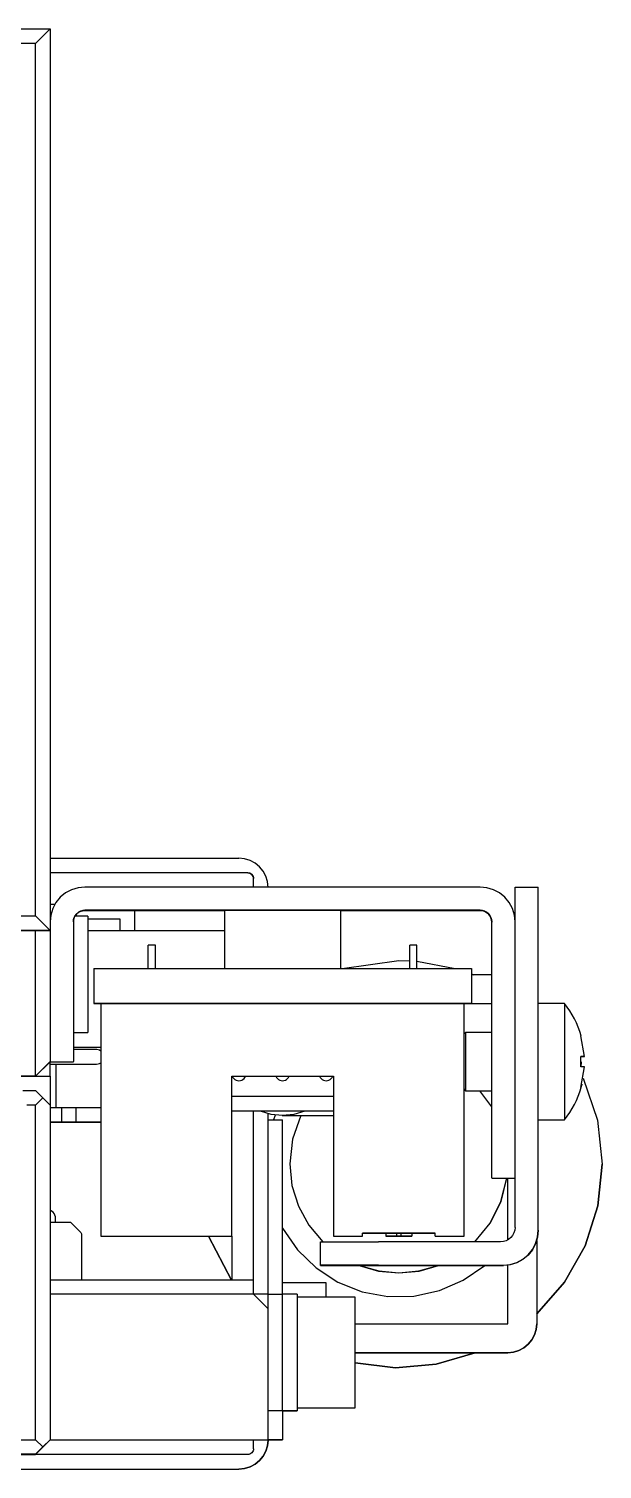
# Model space of a CAD drawing. Extents: x 0 to 698, y -8 to 617.
# Drawn here: x 677.87 to 697.6, y 285.35 to 334.87 of the extents above; entities that cross this region are included whole.
import ezdxf

# ---------------------------------------------------------------- set-up
doc = ezdxf.new("R2010")
doc.units = 0
doc.header["$LTSCALE"] = 0.5
doc.layers.add('MSM_CONTINUOUS', color=7, linetype='CONTINUOUS')

msp = doc.modelspace()

# ---------------------------------------------------------------- linework, layer by layer
at = {"layer": 'MSM_CONTINUOUS'}
for p, q in [((638.599, 334.873), (678.599, 334.873)), ((678.099, 334.373), (678.599, 334.873)), ((678.599, 334.873), (678.599, 303.873)), ((678.099, 334.373), (639.099, 334.373)), ((678.099, 304.373), (678.099, 334.373)), ((678.599, 306.357), (685.099, 306.357)), ((685.294, 306.338), (685.099, 306.357)), ((685.481, 306.281), (685.294, 306.338)), ((685.654, 306.189), (685.481, 306.281)), ((685.806, 306.065), (685.654, 306.189)), ((685.93, 305.913), (685.806, 306.065)), ((685.399, 305.857), (678.599, 305.857)), ((685.399, 305.854), (678.599, 305.854)), ((685.399, 305.857), (685.438, 305.854)), ((685.438, 305.85), (685.399, 305.854)), ((685.438, 305.854), (685.475, 305.842)), ((685.475, 305.839), (685.438, 305.85)), ((685.475, 305.842), (685.51, 305.824)), ((685.51, 305.82), (685.475, 305.839)), ((685.51, 305.824), (685.54, 305.799)), ((685.54, 305.795), (685.51, 305.82)), ((685.54, 305.799), (685.565, 305.769)), ((685.565, 305.765), (685.54, 305.795)), ((685.565, 305.769), (685.583, 305.734)), ((685.583, 305.73), (685.565, 305.765)), ((685.583, 305.734), (685.595, 305.697)), ((685.595, 305.693), (685.583, 305.73)), ((685.595, 305.697), (685.599, 305.657)), ((685.599, 305.654), (685.595, 305.693)), ((685.599, 305.368), (685.599, 305.657)), ((686.023, 305.74), (685.93, 305.913)), ((686.079, 305.553), (686.023, 305.74)), ((686.099, 305.357), (686.079, 305.553)), ((679.132, 305.166), (678.95, 305.017)), ((679.339, 305.277), (679.132, 305.166)), ((679.565, 305.345), (679.339, 305.277)), ((679.799, 305.368), (679.565, 305.345)), ((693.399, 305.368), (679.799, 305.368)), ((693.633, 305.345), (693.399, 305.368)), ((693.858, 305.277), (693.633, 305.345)), ((694.065, 305.166), (693.858, 305.277)), ((694.247, 305.017), (694.065, 305.166)), ((694.599, 293.668), (694.599, 305.368)), ((694.599, 305.368), (695.399, 305.368)), ((695.399, 293.568), (695.399, 305.368)), ((678.599, 304.78), (678.766, 304.78)), ((678.69, 304.627), (678.622, 304.402)), ((678.801, 304.835), (678.69, 304.627)), ((678.95, 305.017), (678.801, 304.835)), ((679.636, 304.532), (679.716, 304.558)), ((679.637, 304.53), (679.716, 304.555)), ((679.716, 304.555), (679.637, 304.53)), ((679.717, 304.552), (679.639, 304.527)), ((679.646, 304.538), (679.721, 304.56)), ((679.721, 304.56), (679.646, 304.537)), ((679.716, 304.558), (679.799, 304.567)), ((679.716, 304.555), (679.799, 304.564)), ((679.799, 304.564), (679.716, 304.555)), ((679.799, 304.56), (679.717, 304.552)), ((679.721, 304.56), (679.799, 304.568)), ((679.799, 304.567), (679.721, 304.56)), ((693.399, 304.568), (679.799, 304.568)), ((680.599, 304.567), (679.799, 304.567)), ((679.799, 304.567), (680.599, 304.567)), ((679.799, 304.564), (680.599, 304.564)), ((680.599, 304.564), (679.799, 304.564)), ((679.799, 304.56), (684.599, 304.56)), ((680.599, 304.567), (680.599, 304.567)), ((680.599, 304.564), (680.599, 304.564)), ((681.499, 304.56), (681.499, 303.857)), ((684.599, 304.566), (684.599, 302.568)), ((684.637, 304.566), (684.599, 304.566)), ((684.751, 304.566), (684.637, 304.566)), ((684.936, 304.566), (684.751, 304.566)), ((685.184, 304.566), (684.936, 304.566)), ((685.488, 304.566), (685.184, 304.566)), ((685.833, 304.566), (685.488, 304.566)), ((686.209, 304.566), (685.833, 304.566)), ((686.599, 304.566), (686.209, 304.566)), ((686.989, 304.566), (686.599, 304.566)), ((687.364, 304.566), (686.989, 304.566)), ((687.71, 304.566), (687.364, 304.566)), ((688.013, 304.566), (687.71, 304.566)), ((688.262, 304.566), (688.013, 304.566)), ((688.446, 304.566), (688.262, 304.566)), ((688.56, 304.566), (688.446, 304.566)), ((688.599, 304.566), (688.56, 304.566)), ((688.599, 302.568), (688.599, 304.566)), ((688.599, 304.56), (693.399, 304.56)), ((692.599, 304.567), (692.599, 304.567)), ((692.599, 304.567), (693.399, 304.567)), ((693.399, 304.567), (692.599, 304.567)), ((692.599, 304.564), (692.599, 304.564)), ((692.599, 304.564), (693.399, 304.564)), ((693.399, 304.564), (692.599, 304.564)), ((693.399, 304.568), (693.477, 304.56)), ((693.477, 304.56), (693.399, 304.567)), ((693.399, 304.567), (693.477, 304.559)), ((693.399, 304.564), (693.477, 304.556)), ((693.477, 304.556), (693.399, 304.564)), ((693.477, 304.552), (693.399, 304.56)), ((693.477, 304.56), (693.552, 304.538)), ((693.552, 304.537), (693.477, 304.56)), ((693.477, 304.559), (693.552, 304.536)), ((693.477, 304.556), (693.552, 304.533)), ((693.552, 304.534), (693.477, 304.556)), ((693.552, 304.529), (693.477, 304.552)), ((694.396, 304.835), (694.247, 305.017)), ((694.507, 304.627), (694.396, 304.835)), ((694.576, 304.402), (694.507, 304.627)), ((639.099, 304.373), (678.099, 304.373)), ((678.099, 304.373), (678.599, 303.873)), ((678.622, 304.402), (678.599, 304.168)), ((678.599, 304.28), (678.604, 304.28)), ((678.599, 304.279), (678.604, 304.279)), ((679.399, 304.168), (679.406, 304.246)), ((679.406, 304.245), (679.399, 304.167)), ((679.399, 304.168), (679.399, 299.368)), ((679.406, 304.246), (679.429, 304.321)), ((679.429, 304.32), (679.406, 304.245)), ((679.429, 304.321), (679.466, 304.39)), ((679.466, 304.389), (679.429, 304.32)), ((679.452, 304.367), (679.502, 304.434)), ((679.899, 304.367), (679.452, 304.367)), ((679.899, 304.364), (679.452, 304.364)), ((679.503, 304.434), (679.454, 304.367)), ((679.454, 304.367), (679.504, 304.433)), ((679.506, 304.432), (679.456, 304.367)), ((679.466, 304.39), (679.516, 304.451)), ((679.516, 304.45), (679.466, 304.389)), ((679.497, 304.367), (679.497, 304.423)), ((679.502, 304.434), (679.564, 304.49)), ((679.565, 304.489), (679.503, 304.434)), ((679.504, 304.433), (679.566, 304.488)), ((679.568, 304.486), (679.506, 304.432)), ((679.516, 304.451), (679.576, 304.501)), ((679.576, 304.5), (679.516, 304.45)), ((679.564, 304.49), (679.636, 304.532)), ((679.637, 304.53), (679.565, 304.489)), ((679.566, 304.488), (679.637, 304.53)), ((679.639, 304.527), (679.568, 304.486)), ((679.576, 304.501), (679.646, 304.538)), ((679.646, 304.537), (679.576, 304.5)), ((679.899, 304.367), (679.899, 300.367)), ((679.899, 304.279), (680.999, 304.279)), ((679.899, 304.279), (680.999, 304.279)), ((680.999, 304.279), (680.999, 303.857)), ((693.552, 304.538), (693.621, 304.501)), ((693.621, 304.5), (693.552, 304.537)), ((693.552, 304.536), (693.621, 304.499)), ((693.621, 304.497), (693.552, 304.534)), ((693.552, 304.533), (693.621, 304.496)), ((693.621, 304.493), (693.552, 304.529)), ((693.621, 304.501), (693.682, 304.451)), ((693.682, 304.45), (693.621, 304.5)), ((693.621, 304.499), (693.682, 304.449)), ((693.682, 304.447), (693.621, 304.497)), ((693.621, 304.496), (693.682, 304.446)), ((693.682, 304.443), (693.621, 304.493)), ((693.682, 304.451), (693.731, 304.39)), ((693.731, 304.389), (693.682, 304.45)), ((693.682, 304.449), (693.731, 304.389)), ((693.731, 304.386), (693.682, 304.447)), ((693.682, 304.446), (693.731, 304.386)), ((693.731, 304.382), (693.682, 304.443)), ((693.731, 304.39), (693.768, 304.321)), ((693.768, 304.32), (693.731, 304.389)), ((693.731, 304.389), (693.768, 304.32)), ((693.731, 304.386), (693.768, 304.317)), ((693.768, 304.317), (693.731, 304.386)), ((693.768, 304.313), (693.731, 304.382)), ((693.768, 304.321), (693.791, 304.246)), ((693.791, 304.245), (693.768, 304.32)), ((693.768, 304.32), (693.791, 304.245)), ((693.768, 304.317), (693.791, 304.242)), ((693.791, 304.242), (693.768, 304.317)), ((693.791, 304.238), (693.768, 304.313)), ((693.791, 304.246), (693.799, 304.168)), ((693.799, 304.167), (693.791, 304.245)), ((693.791, 304.245), (693.799, 304.167)), ((693.791, 304.242), (693.799, 304.164)), ((693.799, 304.164), (693.791, 304.242)), ((693.799, 304.16), (693.791, 304.238)), ((693.799, 295.368), (693.799, 304.168)), ((694.599, 304.168), (694.576, 304.402)), ((678.599, 303.873), (638.599, 303.873)), ((638.599, 303.868), (678.599, 303.868)), ((678.099, 298.868), (678.099, 303.868)), ((678.599, 303.873), (678.599, 303.868)), ((678.599, 303.868), (678.599, 299.368)), ((684.599, 303.857), (679.899, 303.857)), ((682.224, 303.368), (681.974, 303.368)), ((681.974, 302.568), (681.974, 303.368)), ((682.224, 302.568), (682.224, 303.368)), ((690.974, 302.568), (690.974, 303.368)), ((691.224, 303.368), (690.974, 303.368)), ((691.224, 302.568), (691.224, 303.368)), ((680.099, 302.568), (693.099, 302.568)), ((680.099, 302.568), (680.099, 301.368)), ((688.648, 302.566), (690.599, 302.843)), ((690.599, 302.843), (690.974, 302.833)), ((691.224, 302.815), (692.541, 302.568)), ((693.099, 302.568), (693.099, 301.368)), ((693.099, 302.381), (693.167, 302.355)), ((693.799, 302.355), (693.099, 302.355)), ((680.099, 301.368), (693.099, 301.368)), ((680.099, 301.36), (680.099, 301.368)), ((680.349, 301.36), (680.099, 301.36)), ((692.849, 301.368), (680.349, 301.368)), ((680.349, 301.368), (680.349, 293.368)), ((692.849, 293.368), (692.849, 301.368)), ((693.099, 301.36), (692.849, 301.36)), ((693.799, 301.355), (692.849, 301.355)), ((693.799, 301.355), (692.849, 301.355)), ((693.099, 301.368), (693.099, 301.36)), ((696.297, 301.366), (695.399, 301.366)), ((696.297, 301.366), (696.297, 297.366)), ((679.399, 300.367), (679.899, 300.367)), ((679.399, 300.364), (679.899, 300.364)), ((679.899, 300.367), (679.899, 300.364)), ((692.899, 300.366), (692.849, 300.316)), ((693.799, 300.366), (692.899, 300.366)), ((692.899, 300.366), (692.899, 298.366)), ((696.868, 300.252), (696.873, 300.255)), ((696.873, 300.255), (696.868, 300.252)), ((696.989, 299.546), (696.868, 300.252)), ((696.873, 300.251), (696.868, 300.248)), ((696.868, 300.248), (696.873, 300.251)), ((679.399, 299.857), (680.349, 299.857)), ((679.699, 299.779), (679.399, 299.779)), ((680.202, 299.779), (679.699, 299.779)), ((680.252, 299.774), (680.199, 299.779)), ((680.303, 299.757), (680.252, 299.774)), ((680.349, 299.729), (680.303, 299.757)), ((678.099, 298.868), (678.599, 299.368)), ((678.599, 299.363), (678.099, 298.863)), ((678.599, 299.363), (678.099, 298.863)), ((678.599, 299.368), (678.599, 299.368)), ((678.599, 299.368), (678.599, 299.363)), ((678.599, 299.368), (678.599, 299.363)), ((678.599, 298.863), (678.599, 299.363)), ((678.599, 299.36), (679.399, 299.36)), ((678.599, 299.279), (679.699, 299.279)), ((678.799, 299.279), (678.799, 297.78)), ((679.399, 299.36), (679.399, 299.368)), ((679.699, 299.279), (680.197, 299.279)), ((680.199, 299.279), (680.252, 299.285)), ((680.252, 299.285), (680.303, 299.302)), ((680.303, 299.302), (680.349, 299.329)), ((696.868, 299.546), (696.989, 299.546)), ((696.989, 299.546), (696.868, 299.546)), ((696.868, 299.186), (696.868, 299.546)), ((696.989, 299.546), (696.868, 299.546)), ((696.989, 299.546), (696.868, 299.546)), ((696.989, 299.542), (696.868, 299.542)), ((696.868, 299.542), (696.989, 299.542)), ((696.989, 299.542), (696.868, 299.542)), ((696.989, 299.542), (696.868, 299.542)), ((696.868, 299.182), (696.873, 299.364)), ((696.873, 299.364), (696.868, 299.182)), ((696.868, 298.48), (696.989, 299.186)), ((696.989, 299.186), (696.868, 299.186)), ((696.868, 298.476), (696.989, 299.182)), ((678.099, 298.863), (676.353, 298.863)), ((676.354, 298.861), (678.599, 298.861)), ((678.099, 298.868), (677.66, 298.868)), ((677.66, 298.863), (678.099, 298.863)), ((678.099, 298.863), (678.099, 298.868)), ((678.099, 298.863), (678.599, 298.863)), ((678.599, 298.861), (678.599, 298.863)), ((678.599, 298.861), (678.599, 286.368)), ((684.849, 298.868), (688.349, 298.868)), ((684.849, 293.368), (684.849, 298.868)), ((684.849, 298.867), (688.349, 298.867)), ((684.849, 298.866), (688.349, 298.866)), ((684.849, 298.865), (688.349, 298.865)), ((684.849, 298.863), (688.349, 298.863)), ((684.849, 298.863), (688.349, 298.863)), ((684.869, 298.863), (684.892, 298.82)), ((684.892, 298.82), (684.923, 298.783)), ((684.923, 298.783), (684.961, 298.752)), ((684.961, 298.752), (685.004, 298.729)), ((685.004, 298.729), (685.05, 298.715)), ((685.05, 298.715), (685.099, 298.71)), ((685.099, 298.71), (685.147, 298.715)), ((685.147, 298.715), (685.194, 298.729)), ((685.194, 298.729), (685.237, 298.752)), ((685.237, 298.752), (685.274, 298.783)), ((685.274, 298.783), (685.305, 298.82)), ((685.305, 298.82), (685.329, 298.863)), ((686.369, 298.863), (686.392, 298.82)), ((686.392, 298.82), (686.423, 298.783)), ((686.423, 298.783), (686.461, 298.752)), ((686.461, 298.752), (686.504, 298.729)), ((686.504, 298.729), (686.55, 298.715)), ((686.55, 298.715), (686.599, 298.71)), ((686.599, 298.71), (686.647, 298.715)), ((686.647, 298.715), (686.694, 298.729)), ((686.694, 298.729), (686.737, 298.752)), ((686.737, 298.752), (686.774, 298.783)), ((686.774, 298.783), (686.805, 298.82)), ((686.805, 298.82), (686.829, 298.863)), ((687.869, 298.863), (687.892, 298.82)), ((687.892, 298.82), (687.923, 298.783)), ((687.923, 298.783), (687.961, 298.752)), ((687.961, 298.752), (688.004, 298.729)), ((688.004, 298.729), (688.05, 298.715)), ((688.05, 298.715), (688.099, 298.71)), ((688.099, 298.71), (688.147, 298.715)), ((688.147, 298.715), (688.194, 298.729)), ((688.194, 298.729), (688.237, 298.752)), ((688.237, 298.752), (688.274, 298.783)), ((688.274, 298.783), (688.305, 298.82)), ((688.305, 298.82), (688.329, 298.863)), ((688.349, 298.868), (688.349, 293.368)), ((696.944, 298.8), (697.433, 297.357)), ((677.66, 298.368), (678.099, 298.368)), ((678.099, 298.368), (678.349, 298.118)), ((678.349, 298.118), (678.099, 297.868)), ((678.599, 297.868), (678.349, 298.118)), ((688.349, 298.161), (684.849, 298.161)), ((692.849, 298.416), (692.899, 298.366)), ((692.849, 298.412), (692.899, 298.362)), ((692.899, 298.366), (693.799, 298.366)), ((692.899, 298.366), (692.899, 298.362)), ((692.899, 298.362), (693.799, 298.362)), ((693.799, 297.812), (693.389, 298.362)), ((696.897, 298.585), (696.868, 298.48)), ((696.897, 298.581), (696.868, 298.476)), ((696.873, 298.477), (696.868, 298.48)), ((696.873, 298.473), (696.872, 298.474)), ((678.099, 297.868), (677.799, 297.868)), ((678.099, 286.368), (678.099, 297.868)), ((678.999, 297.78), (678.599, 297.78)), ((678.999, 297.28), (678.999, 297.78)), ((679.497, 297.779), (678.999, 297.78)), ((679.497, 297.279), (679.497, 297.779)), ((680.349, 297.779), (679.497, 297.779)), ((688.349, 297.661), (684.849, 297.661)), ((688.349, 297.66), (684.849, 297.66)), ((688.349, 297.66), (684.849, 297.66)), ((685.599, 291.368), (685.599, 297.66)), ((686.21, 297.547), (685.836, 297.66)), ((686.21, 297.547), (685.836, 297.66)), ((686.21, 297.547), (685.837, 297.66)), ((687.361, 297.66), (686.987, 297.547)), ((687.361, 297.66), (686.987, 297.547)), ((678.599, 297.28), (678.999, 297.28)), ((678.599, 297.279), (680.349, 297.279)), ((680.349, 297.279), (678.599, 297.279)), ((680.349, 297.279), (678.599, 297.279)), ((678.999, 297.28), (679.497, 297.279)), ((679.497, 297.279), (680.349, 297.279)), ((686.099, 286.368), (686.099, 297.572)), ((686.099, 297.367), (686.599, 297.367)), ((686.599, 297.509), (686.21, 297.547)), ((686.599, 297.509), (686.21, 297.547)), ((686.599, 297.509), (686.21, 297.547)), ((686.348, 297.524), (686.289, 297.367)), ((686.581, 297.509), (686.59, 297.509)), ((686.59, 297.509), (687.67, 297.508)), ((686.987, 297.547), (686.599, 297.509)), ((686.987, 297.547), (686.599, 297.509)), ((686.599, 287.368), (686.599, 297.367)), ((687.232, 297.509), (686.946, 296.705)), ((687.67, 297.508), (688.349, 297.508)), ((695.399, 297.366), (696.297, 297.366)), ((695.399, 297.362), (696.297, 297.362)), ((696.297, 297.366), (696.297, 297.362)), ((697.433, 297.357), (697.599, 295.843)), ((686.946, 296.705), (686.849, 295.857)), ((686.849, 295.857), (686.849, 295.852)), ((686.849, 295.857), (686.923, 295.112)), ((686.849, 295.852), (686.923, 295.109)), ((697.599, 295.843), (697.45, 294.41)), ((697.45, 294.409), (697.599, 295.842)), ((697.599, 295.841), (697.45, 294.408)), ((697.599, 295.84), (697.45, 294.407)), ((697.599, 295.842), (697.599, 295.843)), ((693.799, 295.368), (693.799, 295.36)), ((693.799, 295.36), (694.599, 295.36)), ((694.115, 294.553), (694.316, 295.36)), ((694.117, 294.554), (694.316, 295.36)), ((694.349, 293.235), (694.349, 295.36)), ((686.923, 295.112), (687.144, 294.397)), ((686.923, 295.109), (687.143, 294.396)), ((678.652, 294.229), (678.599, 294.261)), ((678.699, 294.188), (678.652, 294.229)), ((678.737, 294.139), (678.699, 294.188)), ((687.143, 294.396), (687.5, 293.74)), ((687.144, 294.397), (687.503, 293.74)), ((693.741, 293.81), (694.115, 294.553)), ((693.745, 293.811), (694.117, 294.554)), ((697.45, 294.41), (697.012, 293.037)), ((697.012, 293.036), (697.45, 294.409)), ((697.45, 294.408), (697.012, 293.035)), ((697.45, 294.407), (697.012, 293.034)), ((678.599, 293.852), (679.257, 293.852)), ((678.765, 294.084), (678.737, 294.139)), ((678.783, 294.024), (678.765, 294.084)), ((678.789, 293.962), (678.783, 294.024)), ((678.789, 293.852), (678.789, 293.962)), ((679.257, 293.852), (679.277, 293.85)), ((679.277, 293.85), (679.296, 293.844)), ((679.296, 293.844), (679.313, 293.835)), ((679.313, 293.835), (679.328, 293.823)), ((679.328, 293.823), (679.649, 293.501)), ((687.5, 293.74), (687.98, 293.168)), ((687.503, 293.74), (687.985, 293.168)), ((693.213, 293.168), (693.741, 293.81)), ((693.218, 293.168), (693.745, 293.811)), ((694.599, 293.668), (694.589, 293.57)), ((679.649, 293.501), (679.662, 293.486)), ((679.662, 293.486), (679.671, 293.469)), ((679.671, 293.469), (679.677, 293.45)), ((679.677, 293.45), (679.679, 293.431)), ((679.679, 293.431), (679.679, 291.857)), ((680.349, 293.367), (680.349, 293.368)), ((680.349, 293.368), (684.849, 293.368)), ((680.349, 293.367), (684.849, 293.367)), ((680.349, 293.367), (680.349, 293.366)), ((680.349, 293.365), (680.349, 293.366)), ((680.349, 293.366), (684.849, 293.366)), ((680.349, 293.365), (680.349, 293.363)), ((680.349, 293.365), (684.849, 293.365)), ((680.349, 293.363), (684.849, 293.363)), ((680.349, 293.363), (684.849, 293.363)), ((680.349, 293.363), (680.349, 293.363)), ((684.842, 291.857), (684.05, 293.367)), ((684.843, 291.857), (684.05, 293.367)), ((684.844, 291.857), (684.051, 293.367)), ((684.051, 293.367), (684.844, 291.857)), ((684.849, 293.367), (684.849, 293.368)), ((684.849, 293.366), (684.849, 293.367)), ((684.849, 293.365), (684.849, 293.366)), ((684.849, 293.363), (684.849, 293.365)), ((684.849, 293.363), (684.849, 291.857)), ((684.849, 293.363), (684.849, 293.363)), ((686.599, 293.635), (687.107, 292.896)), ((687.899, 293.168), (687.937, 293.168)), ((687.899, 292.368), (687.899, 293.168)), ((687.937, 293.168), (688.051, 293.168)), ((688.051, 293.168), (688.236, 293.168)), ((688.236, 293.168), (688.484, 293.168)), ((688.349, 293.368), (689.349, 293.368)), ((688.349, 293.368), (688.349, 293.367)), ((688.349, 293.367), (689.349, 293.367)), ((688.349, 293.367), (688.349, 293.366)), ((688.349, 293.366), (688.349, 293.365)), ((688.349, 293.366), (689.349, 293.366)), ((688.349, 293.365), (688.349, 293.363)), ((688.349, 293.365), (689.349, 293.365)), ((688.349, 293.363), (688.349, 293.363)), ((688.349, 293.363), (689.349, 293.363)), ((688.349, 293.363), (689.349, 293.363)), ((688.484, 293.168), (688.788, 293.168)), ((688.788, 293.168), (689.133, 293.168)), ((689.133, 293.168), (689.509, 293.168)), ((689.349, 293.468), (691.849, 293.468)), ((689.349, 293.368), (689.349, 293.468)), ((690.149, 293.467), (689.349, 293.467)), ((689.349, 293.466), (690.149, 293.466)), ((690.149, 293.465), (689.349, 293.465)), ((690.149, 293.463), (689.349, 293.463)), ((689.349, 293.463), (690.149, 293.463)), ((689.349, 293.367), (689.349, 293.368)), ((689.349, 293.366), (689.349, 293.367)), ((689.349, 293.365), (689.349, 293.366)), ((689.349, 293.363), (689.349, 293.365)), ((689.349, 293.363), (689.349, 293.363)), ((689.509, 293.168), (689.899, 293.168)), ((694.099, 293.168), (689.899, 293.168)), ((690.524, 293.468), (690.149, 293.468)), ((690.149, 293.468), (690.149, 293.368)), ((690.149, 293.368), (690.149, 293.365)), ((690.541, 293.368), (690.149, 293.368)), ((690.524, 293.368), (690.149, 293.368)), ((690.149, 293.368), (690.524, 293.368)), ((690.149, 293.368), (690.541, 293.368)), ((690.524, 293.365), (690.149, 293.365)), ((690.149, 293.365), (690.541, 293.365)), ((690.541, 293.365), (690.149, 293.365)), ((690.149, 293.365), (690.524, 293.365)), ((690.149, 293.365), (690.149, 293.363)), ((690.149, 293.363), (690.524, 293.363)), ((690.541, 293.363), (690.149, 293.363)), ((690.149, 293.363), (690.541, 293.363)), ((690.524, 293.363), (690.149, 293.363)), ((690.674, 293.468), (690.524, 293.468)), ((690.524, 293.468), (690.524, 293.368)), ((690.524, 293.368), (690.674, 293.368)), ((690.524, 293.368), (690.524, 293.368)), ((690.524, 293.367), (690.524, 293.365)), ((690.674, 293.367), (690.524, 293.367)), ((690.524, 293.365), (690.674, 293.365)), ((690.674, 293.365), (690.524, 293.365)), ((690.524, 293.365), (690.524, 293.365)), ((690.524, 293.365), (690.524, 293.363)), ((690.524, 293.363), (690.674, 293.363)), ((690.524, 293.363), (690.524, 293.363)), ((690.674, 293.363), (690.524, 293.363)), ((691.049, 293.368), (690.656, 293.368)), ((690.656, 293.368), (691.049, 293.368)), ((691.049, 293.365), (690.656, 293.365)), ((690.656, 293.365), (691.049, 293.365)), ((691.049, 293.363), (690.656, 293.363)), ((690.656, 293.363), (691.049, 293.363)), ((691.049, 293.468), (690.674, 293.468)), ((690.674, 293.468), (690.674, 293.368)), ((690.674, 293.368), (690.674, 293.368)), ((690.674, 293.368), (691.049, 293.368)), ((691.049, 293.368), (690.674, 293.368)), ((690.674, 293.367), (690.674, 293.365)), ((690.674, 293.365), (690.674, 293.365)), ((690.674, 293.365), (691.049, 293.365)), ((691.049, 293.365), (690.674, 293.365)), ((690.674, 293.365), (690.674, 293.363)), ((690.674, 293.363), (690.674, 293.363)), ((690.674, 293.363), (691.049, 293.363)), ((691.049, 293.363), (690.674, 293.363)), ((691.049, 293.468), (691.049, 293.368)), ((691.849, 293.467), (691.049, 293.467)), ((691.049, 293.466), (691.849, 293.466)), ((691.849, 293.465), (691.049, 293.465)), ((691.049, 293.463), (691.849, 293.463)), ((691.849, 293.463), (691.049, 293.463)), ((691.049, 293.368), (691.049, 293.365)), ((691.049, 293.365), (691.049, 293.363)), ((691.849, 293.368), (691.849, 293.468)), ((691.849, 293.368), (692.849, 293.368)), ((691.849, 293.368), (691.849, 293.367)), ((691.849, 293.367), (692.849, 293.367)), ((691.849, 293.366), (691.849, 293.367)), ((691.849, 293.366), (691.849, 293.365)), ((691.849, 293.366), (692.849, 293.366)), ((691.849, 293.365), (692.849, 293.365)), ((691.849, 293.363), (691.849, 293.365)), ((691.849, 293.363), (692.849, 293.363)), ((691.849, 293.363), (691.849, 293.363)), ((691.849, 293.363), (692.849, 293.363)), ((692.849, 293.367), (692.849, 293.368)), ((692.849, 293.366), (692.849, 293.367)), ((692.849, 293.365), (692.849, 293.366)), ((692.849, 293.363), (692.849, 293.365)), ((692.849, 293.363), (692.849, 293.363)), ((694.196, 293.178), (694.099, 293.168)), ((694.29, 293.206), (694.196, 293.178)), ((694.376, 293.252), (694.29, 293.206)), ((694.452, 293.314), (694.376, 293.252)), ((694.514, 293.39), (694.452, 293.314)), ((694.561, 293.477), (694.514, 293.39)), ((694.589, 293.57), (694.561, 293.477)), ((695.307, 293.109), (695.376, 293.334)), ((695.376, 293.326), (695.307, 293.101)), ((695.349, 293.217), (695.349, 290.355)), ((695.376, 293.334), (695.399, 293.568)), ((695.399, 293.56), (695.376, 293.326)), ((695.399, 293.568), (695.399, 293.56)), ((687.107, 292.896), (687.751, 292.271)), ((694.865, 292.57), (695.047, 292.719)), ((695.047, 292.711), (694.865, 292.562)), ((695.047, 292.719), (695.196, 292.901)), ((695.196, 292.893), (695.047, 292.711)), ((695.196, 292.901), (695.307, 293.109)), ((695.307, 293.101), (695.196, 292.893)), ((697.012, 293.037), (696.301, 291.783)), ((696.301, 291.782), (697.012, 293.036)), ((697.012, 293.035), (696.301, 291.781)), ((697.012, 293.034), (696.301, 291.78)), ((687.751, 292.271), (688.504, 291.784)), ((687.937, 292.368), (687.899, 292.368)), ((687.899, 292.36), (687.899, 292.368)), ((687.899, 292.36), (687.937, 292.36)), ((688.051, 292.368), (687.937, 292.368)), ((687.937, 292.36), (688.051, 292.36)), ((688.236, 292.368), (688.051, 292.368)), ((688.051, 292.36), (688.236, 292.36)), ((688.484, 292.368), (688.236, 292.368)), ((688.236, 292.36), (688.484, 292.36)), ((688.788, 292.368), (688.484, 292.368)), ((688.484, 292.36), (688.788, 292.36)), ((689.133, 292.368), (688.788, 292.368)), ((688.788, 292.36), (689.133, 292.36)), ((689.509, 292.368), (689.133, 292.368)), ((689.133, 292.36), (689.509, 292.36)), ((689.231, 292.36), (689.903, 292.167)), ((689.244, 292.36), (689.909, 292.17)), ((689.899, 292.368), (689.509, 292.368)), ((689.509, 292.36), (689.899, 292.36)), ((689.899, 292.368), (694.199, 292.368)), ((689.899, 292.36), (694.199, 292.36)), ((689.903, 292.167), (690.599, 292.102)), ((689.909, 292.17), (690.599, 292.107)), ((690.599, 292.107), (691.288, 292.17)), ((690.599, 292.102), (691.294, 292.167)), ((691.288, 292.17), (691.954, 292.36)), ((691.294, 292.167), (691.966, 292.36)), ((692.817, 291.85), (693.555, 292.36)), ((694.199, 292.368), (694.433, 292.391)), ((694.433, 292.383), (694.199, 292.36)), ((694.349, 290.355), (694.349, 292.369)), ((694.433, 292.391), (694.658, 292.459)), ((694.658, 292.451), (694.433, 292.383)), ((694.658, 292.459), (694.865, 292.57)), ((694.865, 292.562), (694.658, 292.451)), ((685.599, 291.857), (678.599, 291.857)), ((688.099, 291.757), (686.599, 291.757)), ((688.099, 291.263), (688.099, 291.757)), ((688.504, 291.784), (689.338, 291.453)), ((691.994, 291.493), (692.817, 291.85)), ((696.301, 291.783), (695.349, 290.701)), ((695.349, 290.7), (696.301, 291.782)), ((696.301, 291.781), (695.349, 290.7)), ((696.301, 291.78), (695.349, 290.698)), ((685.599, 291.368), (678.599, 291.368)), ((685.599, 291.368), (686.099, 290.868)), ((686.099, 291.368), (685.599, 291.368)), ((686.099, 291.368), (686.599, 291.368)), ((687.099, 291.368), (686.599, 291.368)), ((687.099, 291.368), (687.099, 287.368)), ((689.099, 291.268), (687.099, 291.268)), ((689.099, 287.468), (689.099, 291.268)), ((689.338, 291.453), (690.22, 291.291)), ((690.22, 291.291), (691.117, 291.305)), ((691.117, 291.305), (691.994, 291.493)), ((689.099, 290.355), (694.349, 290.355)), ((695.329, 290.16), (695.349, 290.355)), ((695.349, 290.355), (695.329, 290.16)), ((695.349, 290.355), (695.349, 290.355)), ((695.056, 289.648), (695.18, 289.799)), ((695.18, 289.799), (695.056, 289.648)), ((695.18, 289.799), (695.273, 289.972)), ((695.273, 289.972), (695.18, 289.799)), ((695.273, 289.972), (695.329, 290.16)), ((695.329, 290.16), (695.273, 289.972)), ((694.349, 289.355), (689.099, 289.355)), ((689.099, 289.355), (694.349, 289.355)), ((693.226, 289.355), (691.883, 288.962)), ((691.884, 288.961), (693.228, 289.355)), ((693.23, 289.355), (691.886, 288.961)), ((693.233, 289.355), (691.888, 288.96)), ((694.349, 289.355), (694.544, 289.374)), ((694.544, 289.374), (694.349, 289.355)), ((694.544, 289.374), (694.731, 289.431)), ((694.731, 289.431), (694.544, 289.374)), ((694.731, 289.431), (694.904, 289.524)), ((694.904, 289.523), (694.731, 289.431)), ((694.904, 289.524), (695.056, 289.648)), ((695.056, 289.648), (694.904, 289.523)), ((690.489, 288.844), (689.099, 289.006)), ((689.099, 289.005), (690.489, 288.843)), ((690.49, 288.842), (689.099, 289.004)), ((690.491, 288.841), (689.099, 289.003)), ((691.883, 288.962), (690.489, 288.844)), ((690.489, 288.843), (691.884, 288.961)), ((691.886, 288.961), (690.49, 288.842)), ((691.888, 288.96), (690.491, 288.841)), ((686.099, 287.368), (686.599, 287.368)), ((686.599, 287.368), (687.099, 287.368)), ((686.599, 287.368), (686.599, 286.368)), ((686.599, 287.367), (687.099, 287.367)), ((686.599, 287.366), (687.099, 287.366)), ((686.599, 287.365), (687.099, 287.365)), ((686.599, 287.364), (687.099, 287.364)), ((686.599, 287.363), (687.099, 287.363)), ((687.099, 287.468), (689.099, 287.468)), ((687.099, 287.467), (689.099, 287.467)), ((687.099, 287.466), (689.099, 287.466)), ((687.099, 287.465), (689.099, 287.465)), ((687.099, 287.464), (689.099, 287.464)), ((687.099, 287.463), (689.099, 287.463)), ((687.099, 287.368), (687.099, 287.367)), ((687.099, 287.368), (687.099, 287.366)), ((687.099, 287.366), (687.099, 287.365)), ((687.099, 287.366), (687.099, 287.364)), ((687.099, 287.364), (687.099, 287.363)), ((689.099, 287.467), (689.099, 287.468)), ((689.099, 287.464), (689.099, 287.468)), ((689.099, 287.465), (689.099, 287.466)), ((689.099, 287.463), (689.099, 287.464)), ((639.099, 286.368), (678.099, 286.368)), ((678.099, 286.368), (678.349, 286.118)), ((678.349, 286.118), (678.599, 286.368)), ((678.599, 286.363), (678.349, 286.113)), ((678.599, 286.368), (686.099, 286.368)), ((678.599, 286.363), (678.599, 286.368)), ((678.599, 286.368), (678.599, 286.363)), ((678.599, 286.363), (686.099, 286.363)), ((685.599, 286.057), (685.599, 286.363)), ((686.079, 286.162), (686.099, 286.357)), ((686.099, 286.354), (686.079, 286.159)), ((686.599, 286.368), (686.099, 286.368)), ((686.099, 286.357), (686.099, 286.363)), ((686.099, 286.363), (686.599, 286.363)), ((686.099, 286.357), (686.099, 286.354)), ((686.599, 286.363), (686.599, 286.368)), ((678.099, 285.868), (639.099, 285.868)), ((639.099, 285.863), (678.099, 285.863)), ((685.399, 285.857), (677.099, 285.857)), ((678.349, 286.118), (678.099, 285.868)), ((678.099, 285.863), (678.349, 286.113)), ((678.099, 285.863), (678.099, 285.868)), ((685.438, 285.861), (685.399, 285.857)), ((685.475, 285.873), (685.438, 285.861)), ((685.51, 285.891), (685.475, 285.873)), ((685.54, 285.916), (685.51, 285.891)), ((685.565, 285.946), (685.54, 285.916)), ((685.583, 285.981), (685.565, 285.946)), ((685.595, 286.018), (685.583, 285.981)), ((685.599, 286.057), (685.595, 286.018)), ((685.806, 285.65), (685.93, 285.802)), ((685.93, 285.798), (685.806, 285.647)), ((685.93, 285.802), (686.023, 285.975)), ((686.023, 285.971), (685.93, 285.798)), ((686.023, 285.975), (686.079, 286.162)), ((686.079, 286.159), (686.023, 285.971)), ((677.099, 285.357), (685.099, 285.357)), ((677.099, 285.354), (685.099, 285.354)), ((685.099, 285.357), (685.294, 285.377)), ((685.294, 285.373), (685.099, 285.354)), ((685.294, 285.377), (685.481, 285.434)), ((685.481, 285.43), (685.294, 285.373)), ((685.481, 285.434), (685.654, 285.526)), ((685.654, 285.522), (685.481, 285.43)), ((685.654, 285.526), (685.806, 285.65)), ((685.806, 285.647), (685.654, 285.522))]:
    msp.add_line(p, q, dxfattribs=at)
for centre, start, end in [((693.799, 299.366), 16.1225, 38.6822), ((693.799, 299.366), 321.3178, 343.8775), ((693.799, 299.362), 321.3178, 343.8775)]:
    msp.add_arc(centre, 3.2, start, end, dxfattribs=at)

doc.saveas('drawing.dxf')
